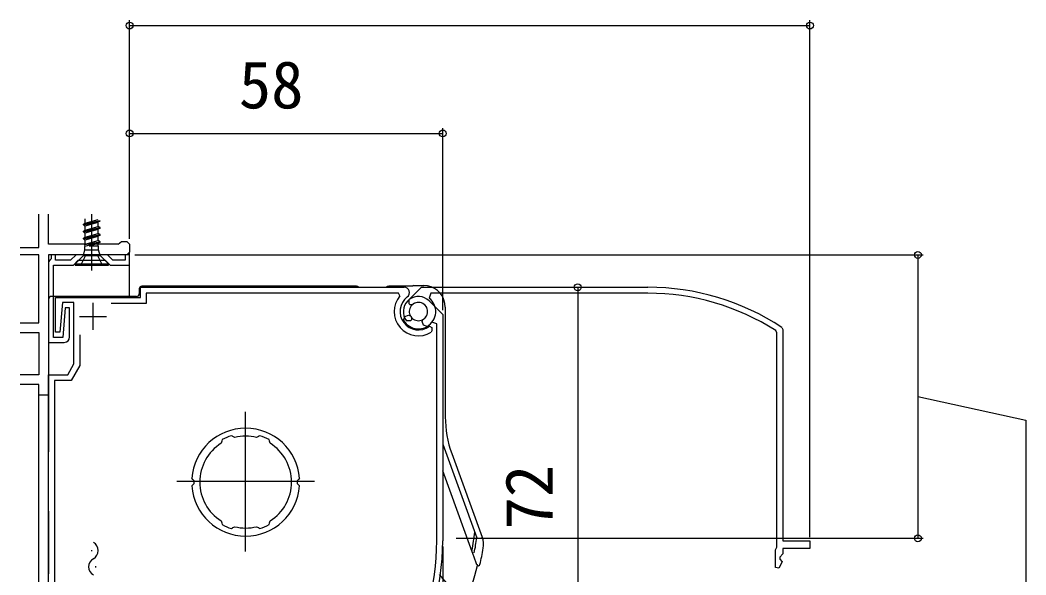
# Model space of a CAD drawing. Units: millimetres, scale not verified. Extents: x -525 to 525, y -783 to 778.
# Drawn here: x 98.7 to 285, y 464 to 566.8 of the extents above; entities that cross this region are included whole.
import ezdxf
from ezdxf.enums import TextEntityAlignment as Align

# ---------------------------------------------------------------- set-up
doc = ezdxf.new("R2010")
doc.units = ezdxf.units.MM
doc.header["$LTSCALE"] = 4
for name, color, linetype in [('0-3_YKK_11', 7, 'Continuous'), ('0-4_YKK_11E', 7, 'Continuous'), ('0-5_YKK_12', 2, 'Continuous'), ('0-6_YKK_13', 4, 'Continuous'), ('0-8_YKK_D', 6, 'Continuous')]:
    doc.layers.add(name, color=color, linetype=linetype)
doc.styles.add('ＭＳ ゴシック', font='')
doc.styles.get('ＭＳ ゴシック').set_extended_font_data('MS Gothic')

msp = doc.modelspace()

# ---------------------------------------------------------------- linework, layer by layer
at = {"layer": '0-3_YKK_11'}
for p, q in [((119, 525.3), (119, 523.8)), ((112.2, 514.4), (112.2, 509.4)), ((174.48, 514.78), (177, 512.26)), ((177, 512.26), (177, 470.3)), ((109.7, 511.9), (114.7, 511.9)), ((150.285, 481.7), (150.095, 481.494)), ((150.474, 481.914), (150.285, 481.7)), ((142.534, 472.947), (142.882, 472.773))]:
    msp.add_line(p, q, dxfattribs=at)
for points in [[(98.729, 524.7), (102.2, 524.7), (102.2, 530.821)], [(116.908, 525.3), (104, 525.3), (104, 530.821)], [(116.908, 525.3), (117.204, 525.55), (117.5, 525.8)], [(117.5, 525.8), (118.5, 525.8), (119, 525.3)], [(119, 523.8), (118.5, 523.3), (104, 523.3), (104, 497.3), (102.2, 497.3), (102.2, 499.3), (98.729, 499.3)], [(98.729, 510.7), (102.2, 510.7), (102.2, 523.3), (98.729, 523.3)], [(107.9, 508.1), (107.9, 513.5), (107.1, 513.5), (106.619, 508), (104.9, 508), (104.9, 521.4), (108.6, 521.4), (109.5, 522.3), (114.5, 522.3), (115.4, 521.4), (119, 521.4), (119, 523.3), (118.2, 523.3), (118.2, 522.3), (115.914, 522.3), (114.914, 523.3), (109.086, 523.3), (108.086, 522.3), (105.3, 522.3), (105.3, 523.3), (104.5, 523.3), (104.5, 522.592), (104.25, 522.296), (104, 522)], [(104, 522), (104, 507.1), (106.9, 507.1)], [(105.874, 455.671), (105.1, 455.253), (105.1, 450.6), (104, 450.6), (104, 501.1), (107.545, 501.1), (108.7, 503.1), (108.7, 514.5), (106.581, 514.5), (106.1, 509), (105.3, 509), (105.3, 515.4), (121, 515.4), (121, 517.3), (169.834, 517.3)], [(169.064, 515.706), (168.835, 516.2), (122.1, 516.2), (122.1, 514.3), (115.599, 514.3)], [(171.376, 514.076), (170.985, 514.071), (170.78, 514.243), (170.798, 515.023)], [(169.748, 511.168), (170.007, 511.893), (170.642, 512.124), (171.008, 511.986)], [(175.9, 470.3), (175.9, 510.502), (175.008, 510.813)], [(98.729, 508.9), (102.2, 508.9), (102.2, 501.1), (98.729, 501.1)], [(174.522, 510.066), (175, 509.825), (175, 509.222), (174.857, 508.967)], [(109.8, 508.501), (109.8, 502.805), (108.18, 500), (105.1, 500), (105.1, 461.347)], [(136.155, 489.081), (136.067, 488.828), (136.093, 488.767), (135.976, 488.396)], [(138.466, 489.453), (138.118, 489.627), (138.092, 489.688), (137.849, 489.801)], [(143.151, 489.801), (142.908, 489.688), (142.882, 489.627), (142.534, 489.453)], [(145.024, 488.396), (144.907, 488.767), (144.933, 488.828), (144.845, 489.081)], [(130.905, 481.494), (130.715, 481.7), (130.526, 481.914)], [(130.526, 480.486), (130.715, 480.7), (130.905, 480.906)], [(150.095, 480.906), (150.285, 480.7), (150.474, 480.486)], [(135.976, 474.004), (136.093, 473.633), (136.067, 473.572), (136.155, 473.319)], [(144.845, 473.319), (144.933, 473.572), (144.907, 473.633), (145.024, 474.004)], [(137.849, 472.599), (138.092, 472.712), (138.118, 472.773), (138.466, 472.947)], [(142.882, 472.773), (142.908, 472.712), (143.151, 472.599)]]:
    msp.add_lwpolyline(points, dxfattribs=at)
for centre, radius, start, end in [((169.834, 516.3), 1, 307.30177, 90), ((172.5, 512.8), 4.5, 139.77181, 301.58815), ((172.5, 512.8), 3.4, 127.30179, 306.48374), ((172.5, 512.8), 2.8, 44.99999, 127.44415), ((172.5, 512.8), 1.7, 208.62695, 131.37309), ((172.5, 512.8), 3.2, 210.67194, 321.60832), ((106.9, 508.1), 1, 270.00001, 359.99999), ((140.5, 481.2), 10, 4.09604, 175.90396), ((140.5, 481.2), 8.5, 122.15412, 237.84588), ((140.5, 481.2), 9, 107.12992, 118.87005), ((140.5, 481.2), 8.5, 76.15413, 103.84587), ((140.5, 481.2), 9, 61.12994, 72.87007), ((140.5, 481.2), 8.5, 302.15412, 57.84588), ((140.5, 481.2), 9.6, 178.24271, 181.75729), ((140.5, 481.2), 9.6, 358.24271, 1.75729), ((140.5, 481.2), 10, 184.09604, 355.90396), ((140.5, 481.2), 9, 241.12995, 252.87008), ((140.5, 481.2), 9, 287.12993, 298.87006), ((140.5, 481.2), 8.5, 256.15413, 283.84587), ((132, 470.3), 43.9, 327.37281, 0), ((132, 470.3), 45, 326.59444, 360)]:
    msp.add_arc(centre, radius, start, end, dxfattribs=at)
at = {"layer": '0-4_YKK_11E'}
for p, q in [((170.52, 514.78), (173.04, 517.3)), ((173.04, 517.3), (215, 517.3))]:
    msp.add_line(p, q, dxfattribs=at)
for points in [[(215, 516.2), (174.798, 516.2), (174.487, 515.308)], [(171.224, 511.676), (171.229, 511.285), (171.057, 511.08), (170.277, 511.098)], [(174.132, 510.048), (173.407, 510.307), (173.176, 510.942), (173.314, 511.308)], [(239.775, 509.866), (240, 509.448), (240, 470.3), (245, 470.3), (245, 468.9), (240, 468.9), (240, 467.9), (239.4, 467.3), (239.4, 466.9), (239.845, 466.455), (239.215, 465.247), (238.6, 465.398), (238.6, 468.65), (238.75, 468.91), (238.9, 469.17), (238.9, 508.851), (238.67, 509.272)]]:
    msp.add_lwpolyline(points, dxfattribs=at)
for centre, radius, start, end in [((215, 472.3), 45, 56.59444, 90), ((215, 472.3), 43.9, 57.37281, 90), ((172.5, 512.8), 2.8, 134.99999, 217.44415), ((172.5, 512.8), 1.7, 298.62695, 221.37309), ((172.5, 512.8), 3.2, 300.67194, 51.60832)]:
    msp.add_arc(centre, radius, start, end, dxfattribs=at)
at = {"layer": '0-5_YKK_12'}
for p, q in [((119, 515.6), (119, 523.8)), ((102.2, 380.806), (102.2, 497.8)), ((140.5, 468.363), (140.5, 494.237)), ((153.237, 481.3), (127.763, 481.3)), ((111.922, 468.613), (111.922, 468.413)), ((112.682, 465.613), (112.682, 465.413))]:
    msp.add_line(p, q, dxfattribs=at)
for centre, start, end in [((111.464, 468.513), 299.20254, 60.79746), ((113.14, 465.513), 119.20254, 240.79746)]:
    msp.add_arc(centre, 1.718, start, end, dxfattribs=at)
at = {"layer": '0-6_YKK_13'}
for p, q in [((110.45, 529), (113.55, 529.65)), ((110.45, 528.9), (113.55, 529.55)), ((110.8, 529.202), (110.8, 529.998)), ((110.8, 529.202), (113.2, 529.852)), ((110.8, 528.698), (113.2, 529.348)), ((112, 520.4), (112, 530.821)), ((113.2, 528.552), (113.2, 529.348)), ((110.45, 528.9), (110.8, 528.698)), ((110.45, 527.7), (113.55, 528.35)), ((110.45, 527.6), (113.55, 528.25)), ((110.45, 527.6), (110.8, 527.398)), ((110.8, 527.902), (110.8, 528.698)), ((110.8, 527.902), (113.2, 528.552)), ((110.8, 527.398), (113.2, 528.048)), ((110.8, 526.602), (110.8, 527.398)), ((110.8, 526.602), (113.2, 527.252)), ((113.55, 528.25), (113.2, 528.048)), ((113.2, 527.252), (113.2, 528.048)), ((110.45, 526.4), (113.55, 527.05)), ((110.45, 526.3), (113.55, 526.95)), ((110.45, 526.3), (110.8, 526.098)), ((110.63, 525.204), (113.55, 525.75)), ((110.706, 524.916), (113.55, 525.65)), ((110.8, 526.098), (113.2, 526.748)), ((110.8, 525.302), (110.8, 526.098)), ((111.598, 524.897), (113.55, 525.65)), ((113.2, 525.448), (111.598, 524.897)), ((113.55, 526.95), (113.2, 526.748)), ((113.2, 525.939), (113.2, 526.748)), ((113.55, 525.75), (113.2, 525.952)), ((113.55, 525.65), (113.2, 525.448)), ((113.2, 524.94), (113.2, 525.448)), ((113.55, 525.65), (113.55, 525.75)), ((110.45, 523.2), (110.725, 524.226)), ((110.633, 525.206), (110.725, 524.839)), ((110.725, 524.226), (110.725, 524.841)), ((110.725, 524.226), (113.275, 524.226)), ((113.275, 524.226), (113.275, 524.897)), ((113.55, 523.2), (113.275, 524.226)), ((110.45, 523.2), (108.9, 521.65)), ((108.9, 521.65), (115.1, 521.65)), ((110.45, 523.2), (113.55, 523.2)), ((113.55, 523.2), (115.1, 521.65)), ((120.8, 517), (120.8, 516.1)), ((161, 517.5), (121.3, 517.5)), ((171.4, 517.5), (167, 517.5)), ((171.613, 517.622), (171.4, 517.5)), ((171.614, 517.622), (173.475, 517.622)), ((104, 515.1), (104, 486.8)), ((120.3, 515.6), (104.5, 515.6)), ((177.473, 513.626), (177.473, 493.305)), ((177, 488.238), (183.311, 470.899)), ((178.678, 486.474), (184.314, 470.987)), ((182.447, 468.303), (177, 483.267)), ((104, 475.8), (104, 464.2)), ((183.191, 466.257), (182.561, 467.988)), ((176.346, 464.116), (181.216, 458.312))]:
    msp.add_line(p, q, dxfattribs=at)
for points in [[(110.45, 528.9), (110.45, 529), (110.8, 529.202)], [(110.45, 527.6), (110.45, 527.7), (110.8, 527.902)], [(113.55, 528.25), (113.55, 528.35), (113.2, 528.552)], [(113.55, 526.95), (113.55, 527.05), (113.2, 527.252)], [(110.45, 526.3), (110.45, 526.4), (110.8, 526.602)], [(110.633, 525.206), (110.8, 525.302), (113.2, 525.952)], [(113.2, 524.94), (113.275, 524.897), (111.598, 524.897)], [(108.9, 521.65), (108.9, 521.4), (115.1, 521.4), (115.1, 521.65)], [(110, 521.4), (110.855, 523.115), (112, 523.4)], [(114, 521.4), (113.145, 523.115), (112, 523.4)], [(177.473, 513.626), (177.412, 514.32), (177.232, 514.993), (176.938, 515.625), (176.538, 516.195), (176.045, 516.688), (175.474, 517.087), (174.842, 517.381), (174.169, 517.561), (173.475, 517.622)], [(182.561, 467.988), (182.544, 468.035), (182.527, 468.083), (182.51, 468.13), (182.493, 468.176), (182.476, 468.221), (182.461, 468.264), (182.447, 468.303), (182.428, 468.368), (182.418, 468.433), (182.417, 468.498), (182.424, 468.561)], [(183.317, 465.911), (183.315, 465.918), (183.308, 465.937), (183.298, 465.964), (183.287, 465.995), (183.274, 466.029), (183.261, 466.065), (183.247, 466.103), (183.234, 466.141), (183.22, 466.179), (183.206, 466.218), (183.191, 466.257)]]:
    msp.add_lwpolyline(points, dxfattribs=at)
for centre, radius, start, end in [((161, 517), 0.5, 36.8699, 90), ((167, 517), 0.5, 90, 143.1301), ((197.445, 493.305), 19.971, 179.99979, 200.00021), ((132, 478), 51.3, 349.40283, 353.19526), ((132, 478), 51.8, 348.97096, 352.12052), ((180.56, 469.62), 3.995, 350.2087, 20.00061), ((132, 478), 53.273, 346.92213, 350.20931), ((132, 478), 52.865, 338.37758, 346.61931), ((183.599, 466.014), 0.3, 200, 346.92213)]:
    msp.add_arc(centre, radius, start, end, dxfattribs=at)
for centre, major_axis, ratio, start_param, end_param in [((120.3, 516.1), (0.354, -0.354), 0.998783, 5.4983961, 7.0679745), ((121.3, 517), (-0.354, 0.354), 0.998783, 5.4983961, 7.0679745), ((104.5, 515.1), (-0.224, 0.448), 0.999239, 5.819964, 7.3901513)]:
    msp.add_ellipse(centre, major_axis=major_axis, ratio=ratio, start_param=start_param, end_param=end_param, dxfattribs=at)
at = {"layer": '0-8_YKK_D'}
for p, q in [((119, 526.3), (119, 566.8)), ((245, 471), (245, 566.8)), ((119, 565.8), (245, 565.8)), ((119, 526.3), (119, 546.8)), ((119, 545.8), (177, 545.8)), ((177, 513.053), (177, 546.8)), ((120, 523.3), (266, 523.3)), ((265, 523.3), (265, 470.803)), ((198, 517.3), (203, 517.3)), ((202, 517.3), (202, 445.3)), ((179.5, 470.803), (266, 470.803)), ((177, 469.3), (177, 371.385))]:
    msp.add_line(p, q, dxfattribs=at)
msp.add_lwpolyline([(265, 497.052), (285, 492.692), (285, 369.033)], dxfattribs=at)
for centre in [(119, 565.8), (245, 565.8), (119, 545.8), (177, 545.8), (265, 523.3), (202, 517.3), (265, 470.803)]:
    msp.add_circle(centre, 0.637, dxfattribs=at)

# ---------------------------------------------------------------- texts
at = {"layer": '0-8_YKK_D', "style": 'ＭＳ ゴシック'}
msp.add_text('58', height=8.798, dxfattribs=at).set_placement((139.239, 547.8), align=Align.BOTTOM_LEFT)
msp.add_text('72', height=8.798, rotation=90, dxfattribs=at).set_placement((200, 472.436), align=Align.BOTTOM_LEFT)

doc.saveas('drawing.dxf')
